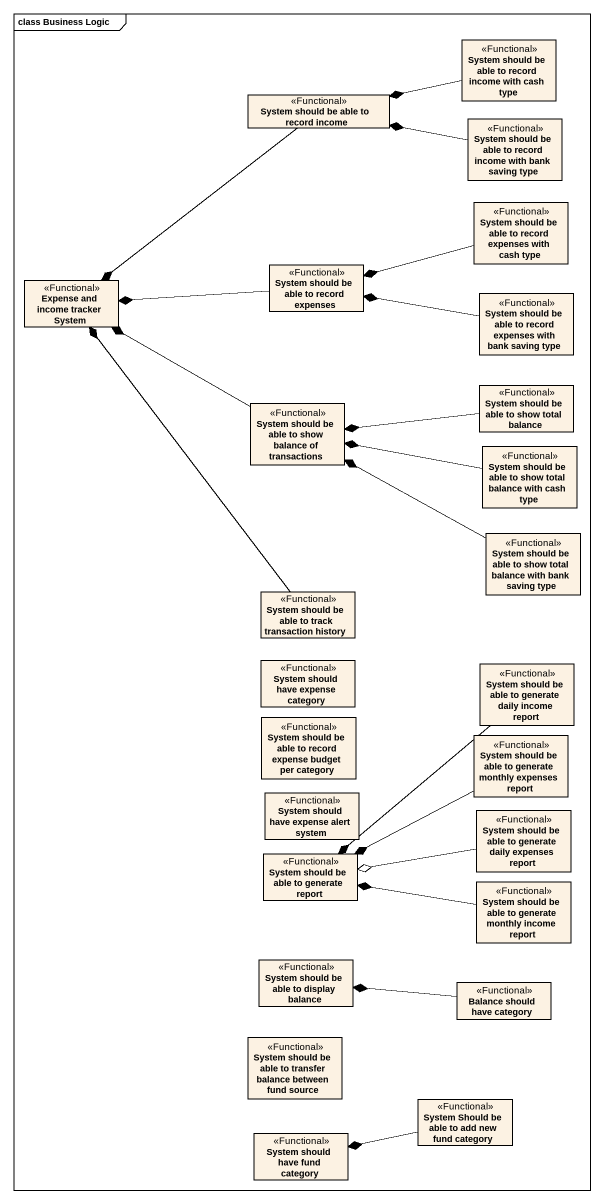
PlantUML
@startuml
mainframe class Business Logic
hide circle
hide empty members
class "System should be able to record income with cash type" as System_should_be_able_to <<Functional>>
class "System should be able to record income" as System_should_be_able_to_2 <<Functional>>
class "System should be able to record income with bank saving type" as System_should_be_able_to_3 <<Functional>>
class "System should be able to record expenses with cash type" as System_should_be_able_to_4 <<Functional>>
class "Expense and income tracker System" as Expense_and_income_tracker <<Functional>>
class "System should be able to record expenses" as System_should_be_able_to_5 <<Functional>>
class "System should be able to record expenses with bank saving type" as System_should_be_able_to_6 <<Functional>>
class "System should be able to show balance of transactions" as System_should_be_able_to_7 <<Functional>>
class "System should be able to show total balance" as System_should_be_able_to_8 <<Functional>>
class "System should be able to show total balance with cash type" as System_should_be_able_to_9 <<Functional>>
class "System should be able to show total balance with bank saving type" as System_should_be_able_to_10 <<Functional>>
class "System should be able to track transaction history" as System_should_be_able_to_11 <<Functional>>
class "System should have expense category" as System_should_have_expense <<Functional>>
class "System should be able to generate daily income report" as System_should_be_able_to_12 <<Functional>>
class "System should be able to record expense budget per category" as System_should_be_able_to_13 <<Functional>>
class "System should be able to generate monthly expenses report" as System_should_be_able_to_14 <<Functional>>
class "System should have expense alert system" as System_should_have_expense_2 <<Functional>>
class "System should be able to generate daily expenses report" as System_should_be_able_to_15 <<Functional>>
class "System should be able to generate report" as System_should_be_able_to_16 <<Functional>>
class "System should be able to generate monthly income report" as System_should_be_able_to_17 <<Functional>>
class "System should be able to display balance" as System_should_be_able_to_18 <<Functional>>
class "Balance should have category" as Balance_should_have_category <<Functional>>
class "System should be able to transfer balance between fund source" as System_should_be_able_to_19 <<Functional>>
class "System Should be able to add new fund category" as System_Should_be_able_to <<Functional>>
class "System should have fund category" as System_should_have_fund <<Functional>>
System_should_be_able_to -left-* System_should_be_able_to_2
System_should_be_able_to_2 --* Expense_and_income_tracker
System_should_be_able_to_3 -left-* System_should_be_able_to_2
System_should_be_able_to_4 -left-* System_should_be_able_to_5
System_should_be_able_to_5 -left-* Expense_and_income_tracker
System_should_be_able_to_6 -left-* System_should_be_able_to_5
System_should_be_able_to_7 -left-* Expense_and_income_tracker
System_should_be_able_to_8 -left-* System_should_be_able_to_7
System_should_be_able_to_9 -left-* System_should_be_able_to_7
System_should_be_able_to_10 -left-* System_should_be_able_to_7
System_should_be_able_to_11 -up-* Expense_and_income_tracker
System_should_be_able_to_12 --* System_should_be_able_to_16
System_should_be_able_to_14 -left-* System_should_be_able_to_16
System_should_be_able_to_15 -left-o System_should_be_able_to_16
System_should_be_able_to_17 -left-* System_should_be_able_to_16
Balance_should_have_category -left-* System_should_be_able_to_18
System_Should_be_able_to -left-* System_should_have_fund
@enduml
